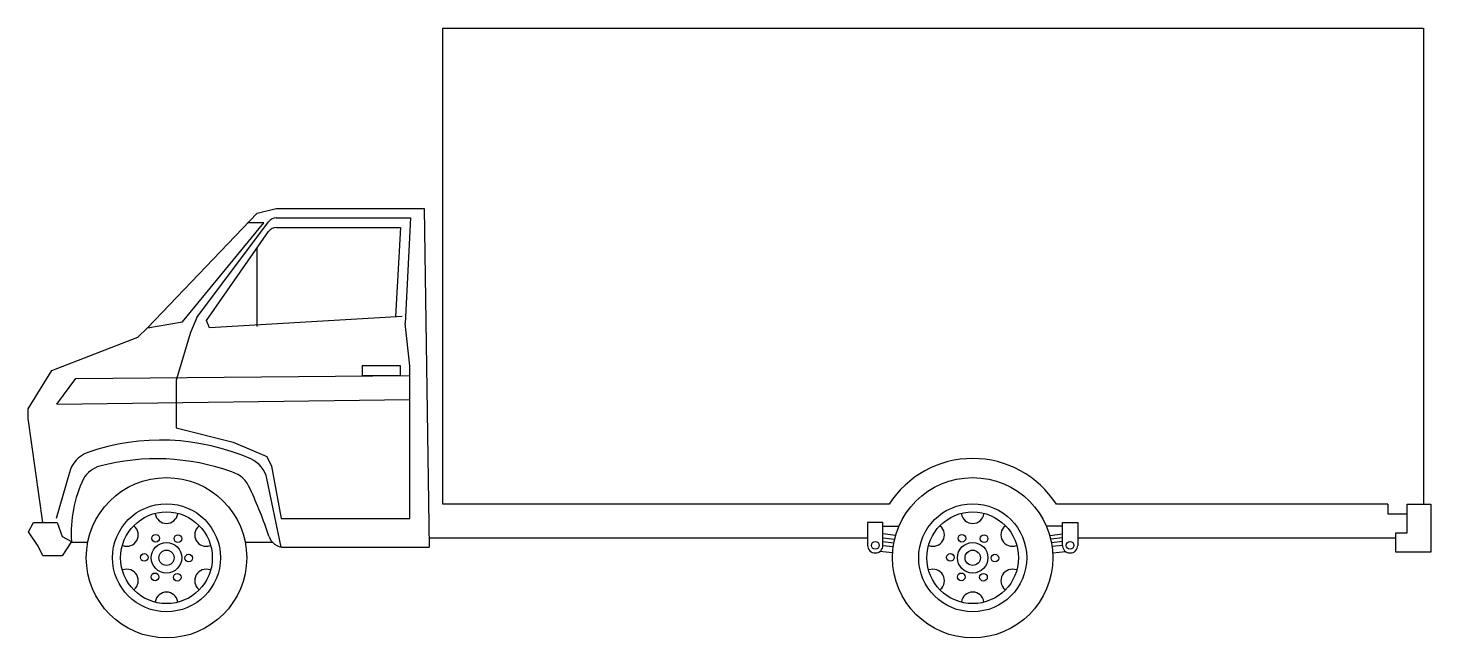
# Model space of a CAD drawing. Extents: x -7.12 to -0.4, y 0 to 2.92.
import ezdxf

# ---------------------------------------------------------------- set-up
doc = ezdxf.new("R2010")
doc.units = 0
doc.header["$MEASUREMENT"] = 0
doc.layers.add('01', color=1, linetype='CONTINUOUS')
doc.layers.add('02', color=2, linetype='CONTINUOUS')

msp = doc.modelspace()

# ---------------------------------------------------------------- linework, layer by layer
at = {"layer": '01'}
for p, q in [((-6.3757, 1.514), (-5.9871, 1.9888)), ((-6.3073, 1.535), (-5.9635, 1.9934)), ((-5.9871, 1.9888), (-6.0641, 1.9888)), ((-5.927, 2.0117), (-5.2845, 2.0117)), ((-5.926, 1.966), (-5.3326, 1.966)), ((-5.3326, 1.966), (-5.3555, 1.54)), ((-5.2845, 2.0117), (-5.3098, 1.5065)), ((-6.2616, 1.5205), (-5.9635, 1.9465)), ((-6.0184, 1.4918), (-6.0184, 1.868)), ((-6.5442, 1.4859), (-6.3757, 1.514)), ((-6.3073, 1.535), (-6.3384, 1.463)), ((-6.247, 1.4859), (-6.2616, 1.5205)), ((-5.3242, 1.54), (-6.247, 1.4859)), ((-5.2869, 1.303), (-5.3098, 1.5065)), ((-6.3384, 1.463), (-6.407, 1.2344)), ((-5.5155, 1.303), (-5.5155, 1.2573)), ((-5.3326, 1.303), (-5.5155, 1.303)), ((-5.3326, 1.2573), (-5.3326, 1.303)), ((-5.2869, 0.5715), (-5.2869, 1.303)), ((-6.9785, 1.1201), (-6.8871, 1.2428)), ((-6.8871, 1.2428), (-5.2869, 1.2569)), ((-6.407, 1.2344), (-6.407, 1.0058)), ((-5.5155, 1.2573), (-5.3326, 1.2573)), ((-6.9785, 1.1201), (-5.2869, 1.1424)), ((-6.407, 1.0058), (-6.1327, 0.9373)), ((-6.1327, 0.9373), (-5.9727, 0.8687)), ((-5.9727, 0.8687), (-5.9498, 0.823)), ((-5.9498, 0.823), (-5.9041, 0.5715)), ((-6.9178, 0.7916), (-6.9811, 0.5715)), ((-5.9041, 0.4343), (-5.9715, 0.763)), ((-5.9041, 0.5715), (-5.2869, 0.5715)), ((-3.0949, 0.5532), (-3.0949, 0.4435)), ((-3.0217, 0.5532), (-3.0949, 0.5532)), ((-3.0217, 0.4435), (-3.0217, 0.5532)), ((-2.1622, 0.4435), (-2.1622, 0.5532)), ((-2.1622, 0.5532), (-2.089, 0.5532)), ((-2.089, 0.5532), (-2.089, 0.4435)), ((-3.0217, 0.5349), (-2.947, 0.5349)), ((-3.0217, 0.4801), (-2.9666, 0.473)), ((-2.9633, 0.491), (-3.0205, 0.4983)), ((-2.1622, 0.5349), (-2.2368, 0.5349)), ((-2.2205, 0.491), (-2.1633, 0.4983)), ((-2.1622, 0.4801), (-2.2173, 0.473)), ((-6.8298, 0.4572), (-6.9074, 0.4572)), ((-5.9444, 0.4572), (-6.0757, 0.4572)), ((-2.9755, 0.4078), (-3.0368, 0.4139)), ((-3.0217, 0.4618), (-2.9702, 0.4552)), ((-3.0217, 0.4435), (-2.9729, 0.4373)), ((-2.1622, 0.4618), (-2.2137, 0.4552)), ((-2.1622, 0.4435), (-2.211, 0.4373)), ((-2.2084, 0.4078), (-2.147, 0.4139))]:
    msp.add_line(p, q, dxfattribs=at)
for centre, radius in [((-6.4527, 0.384), 0.2586), ((-2.5919, 0.384), 0.2586), ((-6.4527, 0.384), 0.2195), ((-2.5919, 0.384), 0.2195), ((-6.5045, 0.4773), 0.0183), ((-6.3979, 0.4755), 0.0183), ((-2.6437, 0.4773), 0.0183), ((-2.5371, 0.4755), 0.0183), ((-6.5594, 0.3858), 0.0183), ((-6.4527, 0.384), 0.0732), ((-6.4527, 0.384), 0.0366), ((-3.0583, 0.4435), 0.0183), ((-2.6986, 0.3858), 0.0183), ((-2.5919, 0.384), 0.0732), ((-2.5919, 0.384), 0.0366), ((-2.1256, 0.4435), 0.0183), ((-6.3461, 0.3823), 0.0183), ((-2.4853, 0.3823), 0.0183), ((-6.5076, 0.2926), 0.0183), ((-6.401, 0.2908), 0.0183), ((-2.6468, 0.2926), 0.0183), ((-2.5402, 0.2908), 0.0183)]:
    msp.add_circle(centre, radius, dxfattribs=at)
for centre, radius, start, end in [((-5.927, 1.966), 0.0457, 90, 143.13246), ((-5.926, 1.9202), 0.0457, 90, 145.00798), ((-6.478, -0.1245), 1.0718, 66.35672, 109.15826), ((-6.7847, 0.7583), 0.1372, 109.15826, 165.96376), ((-6.1053, 0.7326), 0.1372, 12.80427, 65.38871), ((-6.4527, 0.6035), 0.0549, 189.59407, 350.40593), ((-2.5919, 0.6035), 0.0549, 189.59407, 350.40593), ((-6.6428, 0.4938), 0.0549, 249.59407, 50.40593), ((-6.2627, 0.4938), 0.0549, 129.59407, 290.40593), ((-2.782, 0.4938), 0.0549, 249.59407, 50.40593), ((-2.4019, 0.4938), 0.0549, 129.59407, 290.40593), ((-3.0583, 0.4435), 0.0366, 180, 0), ((-2.1256, 0.4435), 0.0366, 180, 0), ((-6.6428, 0.2743), 0.0549, 309.59407, 110.40593), ((-6.2627, 0.2743), 0.0549, 69.59407, 230.40593), ((-2.782, 0.2743), 0.0549, 309.59407, 110.40593), ((-2.4019, 0.2743), 0.0549, 69.59407, 230.40593), ((-6.4527, 0.1646), 0.0549, 9.59407, 170.40593), ((-2.5919, 0.1646), 0.0549, 9.59407, 170.40593)]:
    msp.add_arc(centre, radius, start, end, dxfattribs=at)
at = {"layer": '02'}
for p, q in [((-5.1294, 2.921), (-0.4324, 2.921)), ((-5.1294, 0.6401), (-5.1294, 2.921)), ((-0.4324, 2.921), (-0.4324, 0.6401)), ((-6.5442, 1.4859), (-6.0184, 2.0345)), ((-6.0184, 2.0345), (-5.927, 2.0574)), ((-5.927, 2.0574), (-5.2183, 2.0574)), ((-5.2183, 2.0574), (-5.1954, 0.4343)), ((-6.5899, 1.4402), (-6.5442, 1.4859)), ((-7.0014, 1.2802), (-6.5899, 1.4402)), ((-7.1157, 1.0973), (-7.0014, 1.2802)), ((-7.1157, 1.0516), (-7.1157, 1.0973)), ((-7.0446, 0.5537), (-7.1157, 1.0516)), ((-2.9926, 0.6401), (-5.1294, 0.6401)), ((-0.6031, 0.6401), (-2.1913, 0.6401)), ((-0.6031, 0.6401), (-0.6031, 0.5944)), ((-0.5117, 0.5029), (-0.5117, 0.6401)), ((-0.5117, 0.6401), (-0.3974, 0.6401)), ((-0.3974, 0.6401), (-0.3974, 0.4115)), ((-7.1131, 0.508), (-7.0903, 0.5537)), ((-7.0903, 0.5537), (-6.976, 0.5537)), ((-6.976, 0.5537), (-6.9531, 0.4851)), ((-0.6031, 0.5944), (-0.5117, 0.5944)), ((-7.0674, 0.4394), (-7.1131, 0.508)), ((-6.9531, 0.4851), (-6.9074, 0.4623)), ((-5.1954, 0.4801), (-3.0949, 0.4801)), ((-2.089, 0.4801), (-0.565, 0.4801)), ((-0.565, 0.5029), (-0.5117, 0.5029)), ((-0.565, 0.4115), (-0.565, 0.5029)), ((-7.0446, 0.3937), (-7.0674, 0.4394)), ((-6.9074, 0.4623), (-6.9531, 0.3937)), ((-5.89, 0.4343), (-5.1954, 0.4343)), ((-0.3974, 0.4115), (-0.565, 0.4115)), ((-6.9531, 0.3937), (-7.0446, 0.3937))]:
    msp.add_line(p, q, dxfattribs=at)
for centre in [(-6.4527, 0.384), (-2.5919, 0.384)]:
    msp.add_circle(centre, 0.384, dxfattribs=at)
for centre, radius, start, end in [((-6.7333, 0.6913), 0.1372, 106.32195, 148.89395), ((-6.5005, -0.2029), 1.0611, 70.12863, 104.8164), ((-2.5919, 0.384), 0.4755, 32.57897, 147.42102), ((-6.3211, 0.5067), 0.5879, 154.25253, 184.33761), ((-6.1804, 0.664), 0.1372, 21.47652, 72.79638), ((-7.8039, -0.113), 1.9367, 18.04507, 25.28478), ((-5.89, 0.5105), 0.0762, 198.04507, 270)]:
    msp.add_arc(centre, radius, start, end, dxfattribs=at)

doc.saveas('drawing.dxf')
